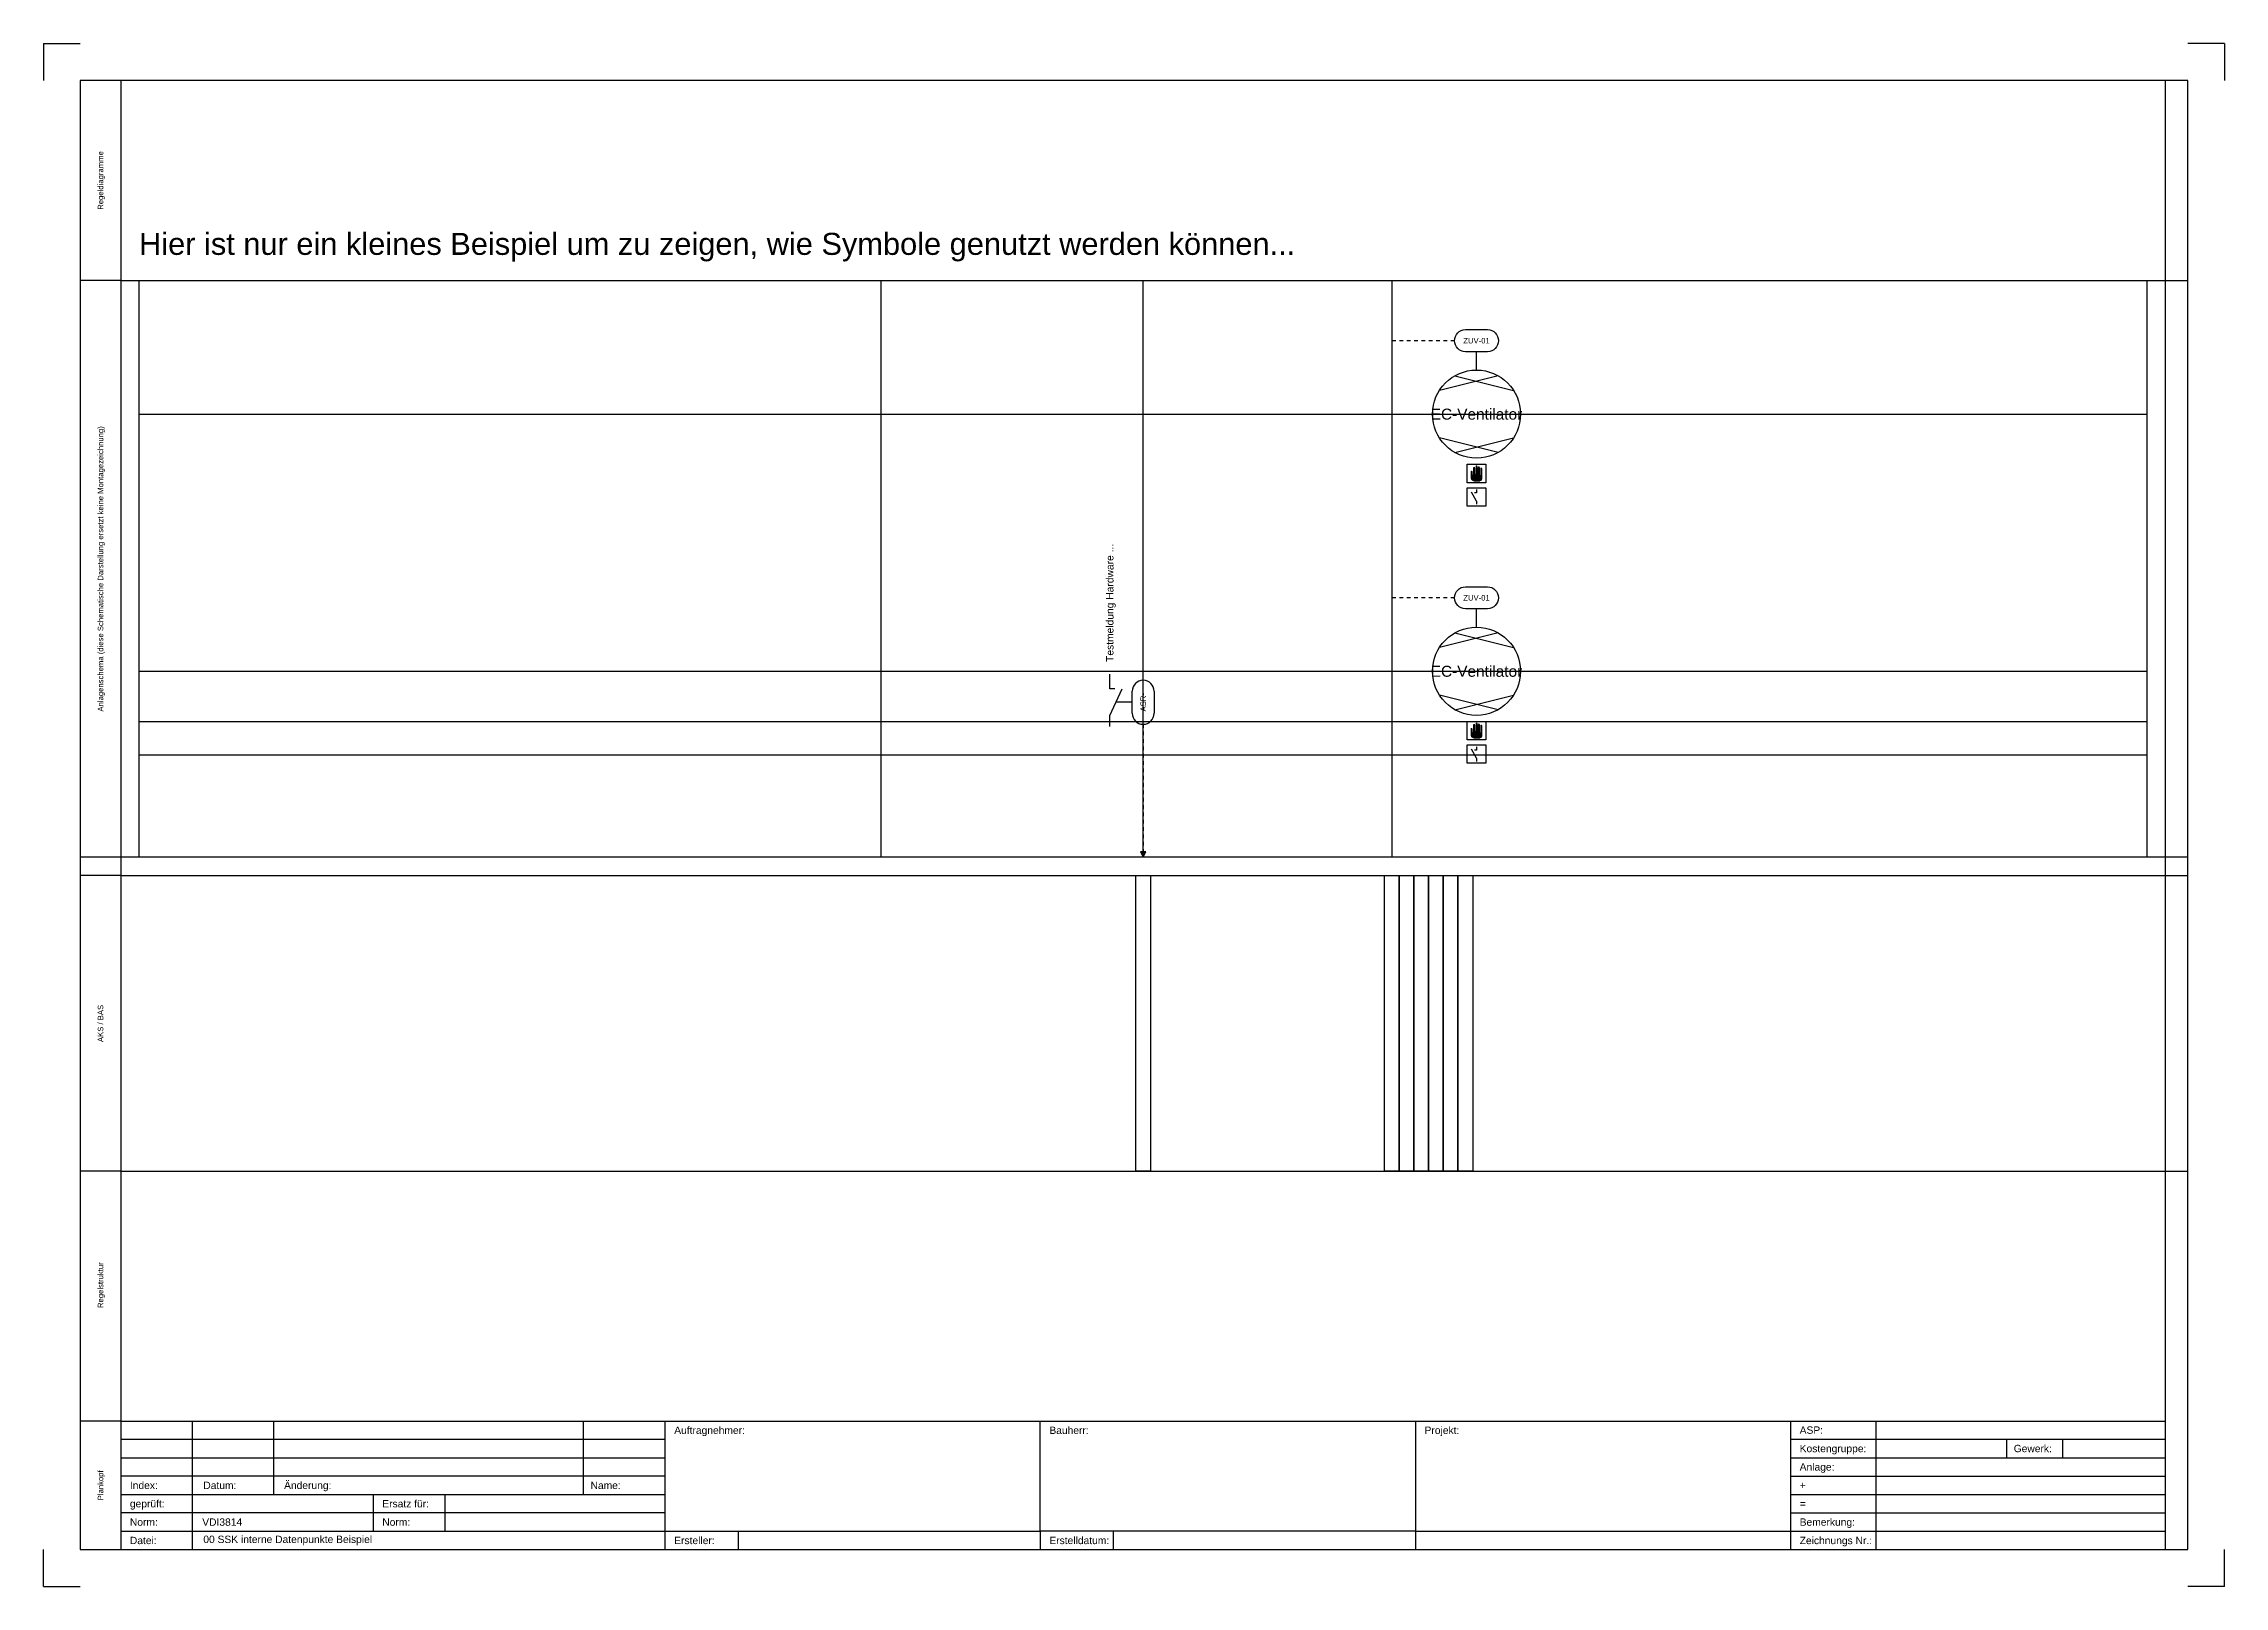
# Model space of a CAD drawing. Header units: millimetres. Extents: x 0 to 594, y 0 to 420.
import ezdxf
from ezdxf.enums import TextEntityAlignment as Align

# ---------------------------------------------------------------- set-up
doc = ezdxf.new("R2010")
doc.units = ezdxf.units.MM
doc.header["$LTSCALE"] = 100
doc.linetypes.add('DPKTLINIE', pattern=[2, 1, -1])
for name, color, linetype in [('GA-BAS-Bezeichnung', 7, 'Continuous'), ('GA-Hardware-Anbindung', 130, 'DPKTLINIE'), ('GA-Konstruktionslinie', 10, 'Continuous'), ('GA-Trennlinie-BAS', 7, 'Continuous'), ('GA-Trennlinie-LVB', 7, 'Continuous'), ('GA-Trennlinie-Regeldiagramme', 7, 'Continuous'), ('GA-Trennlinie-Regelstruktur', 7, 'Continuous')]:
    doc.layers.add(name, color=color, linetype=linetype)
doc.styles.add('Arial', font='arial.ttf')
doc.styles.get("Standard").update_dxf_attribs({"font": 'arial.ttf'})

# ---------------------------------------------------------------- blocks, each defined once
blk = doc.blocks.new('OC_RSH_Plankopf_quer_V20')
for p, q in [((-573, 19), (-322.55, 18.99)), ((-573, 19), (-573, 14)), ((-553.5, 19), (-553.5, -16)), ((-424.73, 14), (-424.73, 19)), ((-118.18, 18.99), (-118.18, 14.03)), ((-94.89, 14.04), (-94.89, 19.04)), ((-118.18, 14.03), (-16, 14.03)), ((-118.18, 14.03), (-118.18, 9.02)), ((-94.89, 9.03), (-94.89, 14.03)), ((-59.39, 14.03), (-59.39, 9.02)), ((-44, 9.03), (-44, 14.03)), ((-44, 14.03), (-16, 14.03)), ((-573, 9), (-573, 4)), ((-424.73, 4), (-424.73, 9)), ((-118.18, 9.02), (-16, 9.02)), ((-118.18, 9.02), (-118.18, 4.02)), ((-94.89, 4.02), (-94.89, 9.02)), ((-118.18, 4.02), (-16, 4.02)), ((-118.18, 4.02), (-118.18, -0.99)), ((-94.89, -0.98), (-94.89, 4.02)), ((-573, -1), (-573, -6)), ((-484.75, -1), (-484.75, -6)), ((-424.73, -6), (-424.73, -1)), ((-118.18, -0.99), (-16, -0.99)), ((-118.18, -0.99), (-118.18, -6)), ((-94.89, -5.99), (-94.89, -0.99)), ((-573, -11), (-573, -16)), ((-484.75, -6), (-484.75, -11)), ((-424.73, -16), (-424.73, -11)), ((-424.73, -11), (-322.55, -11)), ((-404.73, -16), (-404.73, -11)), ((-322.55, -11), (-322.55, -16.01)), ((-302.55, -16), (-302.55, -11)), ((-220.36, -10.99), (-220.36, -16)), ((-220.36, -11), (-16, -11)), ((-118.18, -5.99), (-16, -6)), ((-118.18, -6), (-118.18, -11)), ((-118.18, -11.01), (-118.18, -16.01)), ((-94.89, -11), (-94.89, -6)), ((-94.89, -16.01), (-94.89, -11.01))]:
    blk.add_line(p, q)
for points in [[(-531.36, 19), (-531.36, -1)], [(-447.03, 19), (-447.03, -1)], [(-220.36, 18.99), (-16, 18.99), (-16, 18.99)], [(-504.25, -1), (-504.25, -11)]]:
    blk.add_lwpolyline(points)
for points in [[(-322.55, 18.99), (-220.36, 18.99), (-220.36, -11), (-322.55, -11)], [(-573, 9), (-424.73, 9), (-424.73, 14), (-573, 14)], [(-573, -1), (-424.73, -1), (-424.73, 4), (-573, 4)], [(-573, -11), (-424.73, -11), (-424.73, -6), (-573, -6)]]:
    blk.add_lwpolyline(points, close=True)
at = {"style": 'Arial'}
for s, p in [('Auftragnehmer:', (-422.23, 16.5)), ('Bauherr:', (-320.05, 16.49)), ('Projekt:', (-217.86, 16.5)), ('ASP:', (-115.68, 16.54)), ('Kostengruppe:', (-115.68, 11.53)), ('Gewerk:', (-57.39, 11.53)), ('Anlage:', (-115.68, 6.52)), ('Index:', (-570.5, 1.5)), ('Datum:', (-550.5, 1.5)), ('Änderung:', (-528.5, 1.5)), ('Name:', (-445.03, 1.5)), ('+', (-115.68, 1.52)), ('geprüft:', (-570.5, -3.5)), ('Ersatz für:', (-501.75, -3.5)), ('=', (-115.68, -3.49)), ('Norm:', (-570.5, -8.5)), ('Norm:', (-501.75, -8.5)), ('Bemerkung:', (-115.68, -8.5)), ('Datei:', (-570.5, -13.5)), ('Ersteller:', (-422.23, -13.5)), ('Erstelldatum:', (-320.05, -13.5)), ('Zeichnungs Nr.:', (-115.68, -13.51))]:
    blk.add_text(s, height=2, dxfattribs=at).set_placement(p, align=Align.MIDDLE_LEFT)
at = {"insert": (-550.5, -13.5), "char_height": 2, "attachment_point": 4, "style": 'Arial'}
blk.add_mtext('00 SSK interne Datenpunkte Beispiel', dxfattribs=at)
at = {"style": 'Arial', "flags": 1}
for tag, p in [('FREITEXT_01', (-13.79, 17)), ('FREITEXT_02', (-13.79, 11.45)), ('FREITEXT_03', (-13.79, 2.72)), ('FREITEXT_04', (-13.79, -1.97)), ('FREITEXT_05', (-13.79, -11.67))]:
    blk.add_attdef(tag, text='', height=2, dxfattribs=at).set_placement(p, align=Align.MIDDLE_LEFT)
at = {"style": 'Arial'}
for tag, height, p in [('INDEX3', 2, (-570.5, 16.5)), ('INDEX2', 2, (-570.5, 11.5)), ('DATUM3', 2, (-550.5, 16.5)), ('DATUM2', 2, (-550.5, 11.5)), ('AENDERUNG3', 2, (-528.5, 16.5)), ('AENDERUNG2', 2, (-528.5, 11.5)), ('NAME3', 2, (-445.03, 16.5)), ('NAME2', 2, (-445.03, 11.5)), ('AN1', 2.2, (-422.23, 11.5)), ('AG1', 2.2, (-320.05, 11.49)), ('PR1', 2.2, (-217.87, 11.5)), ('ASP', 2, (-92.18, 16.54)), ('KOSTENGRUPPE', 2, (-92.18, 11.53)), ('GEWERK', 2, (-41.29, 11.53)), ('INDEX1', 2, (-570.5, 6.5)), ('DATUM1', 2, (-550.5, 6.5)), ('AENDERUNG1', 2, (-528.5, 6.5)), ('NAME1', 2, (-445.03, 6.5)), ('AN2', 2.2, (-422.23, 6.5)), ('AG2', 2.2, (-320.05, 6.49)), ('PR2', 2.2, (-217.87, 6.5)), ('ANLAGE', 2, (-92.18, 6.52)), ('AN3', 2.2, (-422.23, 1.5)), ('AG3', 2.2, (-320.05, 1.49)), ('PR3', 2.2, (-217.87, 1.5)), ('ORTSKENNZEICHEN', 2, (-92.18, 1.52)), ('GEPRUEFT', 2, (-550.79, -3.5)), ('ERSATZFUER', 2, (-482.04, -3.5)), ('AN4', 2.2, (-422.23, -3.5)), ('AG4', 2.2, (-320.05, -3.51)), ('PR4', 2.2, (-217.87, -3.5)), ('SSK', 2, (-92.18, -3.49)), ('NORM', 2, (-550.79, -8.5)), ('NORM', 2, (-482.04, -8.5)), ('AN5', 2.2, (-422.23, -8.5)), ('AG5', 2.2, (-320.05, -8.51)), ('PR5', 2.2, (-217.87, -8.5)), ('BEMERKUNG', 2, (-92.18, -8.5)), ('ERSTELLER', 2, (-402.02, -13.5)), ('ERSTELLDATUM', 2, (-299.84, -13.5)), ('ZEICHNUNGSNUMMER', 2, (-92.18, -13.51))]:
    blk.add_attdef(tag, text='', height=height, dxfattribs=at).set_placement(p, align=Align.MIDDLE_LEFT)
blk = doc.blocks.new('OC_VORLAGE_BLATTRAHMEN_DIN_A2_V1')
for p, q in [((121.92, -141.8), (110.92, -141.8)), ((116.92, -384.3), (110.92, -384.3)), ((121.92, -384.3), (116.92, -384.3)), ((121.92, -452.3), (110.92, -452.3))]:
    blk.add_line(p, q)
for points in [[(100.92, -77.3), (100.92, -87.3)], [(100.92, -77.3), (110.92, -77.3)], [(694.92, -77.3), (684.92, -77.3)], [(694.92, -77.3), (694.92, -87.3)], [(121.92, -87.3), (121.92, -487.3)], [(678.92, -487.3), (678.92, -487.3), (678.92, -87.3)], [(121.92, -298.8), (110.92, -298.8)], [(121.92, -303.8), (110.92, -303.8)], [(100.92, -497.3), (100.92, -487.3)], [(694.92, -497.3), (694.92, -487.3)], [(100.92, -497.3), (110.92, -497.3)], [(694.92, -497.3), (684.92, -497.3)]]:
    blk.add_lwpolyline(points)
blk.add_lwpolyline([(110.92, -487.3), (684.92, -487.3), (684.92, -87.3), (110.92, -87.3)], close=True)
blk.add_lwpolyline([(110.92, -487.3), (684.92, -487.3), (684.92, -87.3), (110.92, -87.3)], close=True)
at = {"layer": 'GA-Trennlinie-BAS'}
blk.add_lwpolyline([(684.92, -298.8), (121.92, -298.8)], dxfattribs=at)
at = {"layer": 'GA-Trennlinie-LVB'}
blk.add_lwpolyline([(121.92, -303.8), (684.92, -303.8)], dxfattribs=at)
at = {"layer": 'GA-Trennlinie-Regeldiagramme'}
blk.add_lwpolyline([(121.92, -141.8), (684.92, -141.8)], dxfattribs=at)
at = {"layer": 'GA-Trennlinie-Regelstruktur'}
blk.add_lwpolyline([(121.92, -384.3), (684.92, -384.3)], dxfattribs=at)
for s, p in [('Regeldiagramme', (116.42, -114.55)), ('Anlagenschema (diese Schematische Darstellung ersetzt keine Montagezeichnung)', (116.42, -220.3)), ('AKS / BAS', (116.42, -344.05)), ('Regelstruktur', (116.42, -415.3)), ('Plankopf', (116.42, -469.8))]:
    blk.add_text(s, height=1.5, rotation=90).set_placement(p, align=Align.MIDDLE_CENTER)
blk.add_attdef('', (678.92, -481.3), '', height=4)
blk = doc.blocks.new('OC_VORLAGE_1_HW_MELDUNG_GA_V1')
at = {"transparency": 33554687}
blk.add_hatch(color=5, dxfattribs=at).paths.add_polyline_path([(0, 0), (0.75, 1.5), (-0.75, 1.5)])
for p, q in [((-9.09, 45.81), (-9.09, 49.81)), ((-9.09, 38.56), (-5.71, 45.81)), ((-7.71, 45.81), (-9.09, 45.81)), ((-3, 42.19), (-7.4, 42.19)), ((-3, 39.19), (-3, 45.19)), ((3, 45.19), (3, 39.19)), ((-9.09, 35.56), (-9.09, 38.56))]:
    blk.add_line(p, q)
blk.add_lwpolyline([(0, 0), (0.75, 1.5), (-0.75, 1.5)], close=True)
for centre, start, end in [((0, 45.19), 0, 180), ((0, 39.19), 180, 0)]:
    blk.add_arc(centre, 3, start, end)
at = {"layer": 'GA-BAS-Bezeichnung'}
for p, q in [((-2, -5), (2, -5)), ((-2, -85.5), (-2, -5)), ((2, -5), (2, -85.5)), ((2, -85.5), (-2, -85.5))]:
    blk.add_line(p, q, dxfattribs=at)
at = {"layer": 'GA-Hardware-Anbindung', "ltscale": 0.01}
blk.add_line((0, 36.19), (0, 1.5), dxfattribs=at)
blk.add_attdef('OC_BEZEICHNUNG', text='', height=2, rotation=90).set_placement((-9.09, 53.18), align=Align.MIDDLE_LEFT)
blk.add_attdef('OC_AKS', text='', height=1.5, rotation=90).set_placement((0, 42.19), align=Align.MIDDLE_CENTER)
for tag, flags, p in [('OC_AKS_LOCK', 1, (8.85, 44.49)), ('OC_PRODUKT', 1, (8.85, 39.49)), ('OC_REF_DP_1', 1, (8.85, 34.49)), ('OC_FCODE_DP_1', 1, (48.85, 34.49)), ('OC_KABELTYP', 9, (58.85, 39.49)), ('OC_FL_AKTIV_1', 9, (98.85, 34.49)), ('OC_KABELLAENGE', 1, (108.85, 39.49)), ('OC_INTEGRATIONSART_DP_1', 1, (148.85, 34.49)), ('OC_SPANNUNG', 1, (178.85, 39.49)), ('OC_KOMMENTAR_DP_1', 1, (218.85, 34.49)), ('OC_STROM', 1, (228.85, 39.49))]:
    blk.add_attdef(tag, text='', height=3, dxfattribs=dict(flags=flags)).set_placement(p, align=Align.MIDDLE_LEFT)
at = {"layer": 'GA-BAS-Bezeichnung'}
blk.add_attdef('OC_BAS_DP_1', text='', height=1.8, rotation=90, dxfattribs=at).set_placement((0, -83.5), align=Align.MIDDLE_LEFT)
blk = doc.blocks.new('OC_VORLAGE_VENTILATOR_OBEN_UNTEN_RLT_V3')
at = {"transparency": 33554687}
for points in [[(22.77, 102.84), (22.68, 102.84), (22.68, 104.52), (22.67, 104.58), (22.66, 104.63), (22.63, 104.68), (22.6, 104.72), (22.56, 104.76), (22.51, 104.78), (22.46, 104.8), (22.4, 104.81), (22.35, 104.8), (22.3, 104.78), (22.25, 104.76), (22.21, 104.72), (22.17, 104.68), (22.15, 104.63), (22.13, 104.58), (22.13, 104.52), (22.13, 102.63), (22.04, 102.63), (22.04, 103.1), (22.03, 103.26), (22.02, 103.33), (22, 103.4), (21.98, 103.47), (21.94, 103.54), (21.9, 103.6), (21.85, 103.65), (21.78, 103.69), (21.7, 103.71), (21.63, 103.72), (21.56, 103.7), (21.52, 103.69), (21.5, 103.67), (21.47, 103.65), (21.45, 103.62), (21.44, 103.59), (21.43, 103.55), (21.42, 103.51), (21.42, 103.47), (21.44, 103.38), (21.46, 103.29), (21.47, 103.09), (21.43, 102.46), (21.42, 102.24), (21.42, 102.03), (21.42, 101.83), (21.43, 101.73), (21.45, 101.63), (21.47, 101.54), (21.5, 101.46), (21.53, 101.37), (21.57, 101.3), (21.62, 101.22), (21.68, 101.16), (21.74, 101.1), (21.82, 101.04), (21.91, 101), (22, 100.96), (22.11, 100.93), (22.23, 100.9), (22.24, 100.75), (24.03, 100.74), (24.04, 100.91), (24.12, 100.93), (24.21, 100.96), (24.26, 100.98), (24.32, 101.01), (24.37, 101.04), (24.42, 101.08), (24.47, 101.12), (24.51, 101.18), (24.55, 101.24), (24.57, 101.31), (24.59, 101.38), (24.6, 101.47), (24.6, 104.32), (24.6, 104.32), (24.6, 104.32), (24.59, 104.37), (24.58, 104.43), (24.55, 104.48), (24.52, 104.52), (24.47, 104.55), (24.42, 104.58), (24.37, 104.6), (24.31, 104.6), (24.26, 104.6), (24.2, 104.58), (24.16, 104.55), (24.12, 104.52), (24.08, 104.48), (24.06, 104.43), (24.04, 104.37), (24.04, 104.32), (24.05, 102.54), (23.96, 102.54), (23.95, 104.64), (23.94, 104.7), (23.93, 104.75), (23.9, 104.8), (23.87, 104.84), (23.83, 104.87), (23.78, 104.9), (23.73, 104.92), (23.68, 104.92), (23.62, 104.92), (23.57, 104.9), (23.52, 104.87), (23.48, 104.84), (23.45, 104.8), (23.42, 104.75), (23.41, 104.7), (23.4, 104.64), (23.4, 102.71), (23.32, 102.71), (23.32, 104.91), (23.31, 104.96), (23.3, 105.01), (23.27, 105.06), (23.24, 105.1), (23.2, 105.14), (23.15, 105.17), (23.1, 105.18), (23.04, 105.19), (22.99, 105.18), (22.93, 105.17), (22.89, 105.14), (22.85, 105.1), (22.81, 105.06), (22.79, 105.01), (22.77, 104.96), (22.77, 104.91)], [(22.77, 32.84), (22.68, 32.84), (22.68, 34.52), (22.67, 34.58), (22.66, 34.63), (22.63, 34.68), (22.6, 34.72), (22.56, 34.76), (22.51, 34.78), (22.46, 34.8), (22.4, 34.81), (22.35, 34.8), (22.3, 34.78), (22.25, 34.76), (22.21, 34.72), (22.17, 34.68), (22.15, 34.63), (22.13, 34.58), (22.13, 34.52), (22.13, 32.63), (22.04, 32.63), (22.04, 33.1), (22.03, 33.26), (22.02, 33.33), (22, 33.4), (21.98, 33.47), (21.94, 33.54), (21.9, 33.6), (21.85, 33.65), (21.78, 33.69), (21.7, 33.71), (21.63, 33.72), (21.56, 33.7), (21.52, 33.69), (21.5, 33.67), (21.47, 33.65), (21.45, 33.62), (21.44, 33.59), (21.43, 33.55), (21.42, 33.51), (21.42, 33.47), (21.44, 33.38), (21.46, 33.29), (21.47, 33.09), (21.43, 32.46), (21.42, 32.24), (21.42, 32.03), (21.42, 31.83), (21.43, 31.73), (21.45, 31.63), (21.47, 31.54), (21.5, 31.46), (21.53, 31.37), (21.57, 31.3), (21.62, 31.22), (21.68, 31.16), (21.74, 31.1), (21.82, 31.04), (21.91, 31), (22, 30.96), (22.11, 30.93), (22.23, 30.9), (22.24, 30.75), (24.03, 30.74), (24.04, 30.91), (24.12, 30.93), (24.21, 30.96), (24.26, 30.98), (24.32, 31.01), (24.37, 31.04), (24.42, 31.08), (24.47, 31.12), (24.51, 31.18), (24.55, 31.24), (24.57, 31.31), (24.59, 31.38), (24.6, 31.47), (24.6, 34.32), (24.6, 34.32), (24.6, 34.32), (24.59, 34.37), (24.58, 34.43), (24.55, 34.48), (24.52, 34.52), (24.47, 34.55), (24.42, 34.58), (24.37, 34.6), (24.31, 34.6), (24.26, 34.6), (24.2, 34.58), (24.16, 34.55), (24.12, 34.52), (24.08, 34.48), (24.06, 34.43), (24.04, 34.37), (24.04, 34.32), (24.05, 32.54), (23.96, 32.54), (23.95, 34.64), (23.94, 34.7), (23.93, 34.75), (23.9, 34.8), (23.87, 34.84), (23.83, 34.87), (23.78, 34.9), (23.73, 34.92), (23.68, 34.92), (23.62, 34.92), (23.57, 34.9), (23.52, 34.87), (23.48, 34.84), (23.45, 34.8), (23.42, 34.75), (23.41, 34.7), (23.4, 34.64), (23.4, 32.71), (23.32, 32.71), (23.32, 34.91), (23.31, 34.96), (23.3, 35.01), (23.27, 35.06), (23.24, 35.1), (23.2, 35.14), (23.15, 35.17), (23.1, 35.18), (23.04, 35.19), (22.99, 35.18), (22.93, 35.17), (22.89, 35.14), (22.85, 35.1), (22.81, 35.06), (22.79, 35.01), (22.77, 34.96), (22.77, 34.91)]]:
    blk.add_hatch(color=2, dxfattribs=at).paths.add_polyline_path(points)
for points in [[(26.04, 136.13), (20.04, 136.13, -1), (20.04, 142.13), (26.04, 142.13, -1)], [(26.04, 66.13), (20.04, 66.13, -1), (20.04, 72.13), (26.04, 72.13, -1)]]:
    blk.add_lwpolyline(points, format="xyb", close=True)
for points in [[(23.04, 131.13), (23.04, 136.13)], [(28.91, 129.6), (12.94, 125.6)], [(17.17, 129.6), (33.14, 125.6)], [(28.91, 108.66), (12.94, 112.65)], [(17.17, 108.66), (33.14, 112.65)], [(23.04, 95.48), (21.64, 97.9)], [(23.04, 97.68), (22.54, 97.68)], [(23.04, 98.58), (23.04, 97.68)], [(23.04, 95.48), (23.04, 94.58)], [(23.04, 61.13), (23.04, 66.13)], [(28.91, 59.6), (12.94, 55.6)], [(17.17, 59.6), (33.14, 55.6)], [(28.91, 38.66), (12.94, 42.65)], [(17.17, 38.66), (33.14, 42.65)], [(23.04, 25.48), (21.64, 27.9)], [(23.04, 27.68), (22.54, 27.68)], [(23.04, 28.58), (23.04, 27.68)], [(23.04, 25.48), (23.04, 24.58)]]:
    blk.add_lwpolyline(points)
for points in [[(20.54, 105.47), (25.54, 105.47), (25.54, 100.47), (20.54, 100.47)], [(20.54, 99.08), (25.54, 99.08), (25.54, 94.08), (20.54, 94.08)], [(20.54, 35.47), (25.54, 35.47), (25.54, 30.47), (20.54, 30.47)], [(20.54, 29.08), (25.54, 29.08), (25.54, 24.08), (20.54, 24.08)]]:
    blk.add_lwpolyline(points, close=True)
for centre in [(23.04, 119.13), (23.04, 49.13)]:
    blk.add_circle(centre, 12)
at = {"layer": 'GA-BAS-Bezeichnung'}
for points in [[(-2, -6.5), (2, -6.5), (2, -87), (-2, -87)], [(2, -6.5), (6, -6.5), (6, -87), (2, -87)], [(6, -6.5), (10, -6.5), (10, -87), (6, -87)], [(10, -6.5), (14, -6.5), (14, -87), (10, -87)], [(14, -6.5), (18, -6.5), (18, -87), (14, -87)], [(18, -6.5), (22, -6.5), (22, -87), (18, -87)]]:
    blk.add_lwpolyline(points, close=True, dxfattribs=at)
at = {"layer": 'GA-Hardware-Anbindung', "ltscale": 0.01}
for points in [[(17.04, 139.13), (0, 139.13), (0, 1.5)], [(17.04, 69.13), (0, 69.13), (0, 1.5)]]:
    blk.add_lwpolyline(points, dxfattribs=at)
blk.add_attdef('', (668.5, 214.5), '', height=4)
for tag, height, p in [('OC_AKS_EINFUEG_1', 1.5, (23.04, 139.13)), ('OC_VENTILATORTYP_OBEN', 3, (23.04, 119.13)), ('OC_AKS_EINFUEG_2', 1.5, (23.04, 69.13)), ('OC_VENTILATORTYP_UNTEN', 3, (23.04, 49.13))]:
    blk.add_attdef(tag, text='', height=height).set_placement(p, align=Align.MIDDLE_CENTER)
for tag, flags, p in [('OC_BEZEICHNUNG', 1, (61.06, 49.13)), ('OC_PRODUKT', 1, (101.06, 49.13)), ('OC_KABELTYP', 9, (151.06, 49.13)), ('OC_KABELLAENGE', 1, (201.06, 49.13)), ('OC_SPANNUNG', 1, (271.06, 49.13)), ('OC_STROM', 1, (311.06, 49.13)), ('OC_AKS', 1, (61.06, 44.13)), ('OC_REF_DP_1', 1, (61.06, 39.13)), ('OC_REF_DP_2', 1, (61.06, 34.13)), ('OC_FCODE_DP_1', 1, (100.31, 39.54)), ('OC_FCODE_DP_2', 1, (100.31, 34.54)), ('OC_FL_AKTIV_1', 9, (151.06, 39.13)), ('OC_FL_AKTIV_2', 9, (151.06, 34.13)), ('OC_INTEGRATIONSART_DP_1', 1, (201.06, 39.13)), ('OC_INTEGRATIONSART_DP_2', 1, (201.06, 34.13)), ('OC_KOMMENTAR_DP_1', 1, (271.06, 39.13)), ('OC_KOMMENTAR_DP_2', 1, (271.06, 34.13)), ('OC_REF_DP_3', 1, (61.06, 29.13)), ('OC_FCODE_DP_3', 1, (100.31, 29.54)), ('OC_FL_AKTIV_3', 9, (151.06, 29.13)), ('OC_INTEGRATIONSART_DP_3', 1, (201.06, 29.13)), ('OC_KOMMENTAR_DP_3', 1, (271.06, 29.13)), ('OC_REF_DP_4', 1, (61.06, 24.13)), ('OC_FCODE_DP_4', 1, (100.31, 24.54)), ('OC_FL_AKTIV_4', 9, (151.06, 24.13)), ('OC_INTEGRATIONSART_DP_4', 1, (201.06, 24.13)), ('OC_KOMMENTAR_DP_4', 1, (271.06, 24.13)), ('OC_REF_DP_5', 1, (61.06, 19.13)), ('OC_FCODE_DP_5', 1, (100.31, 19.54)), ('OC_FL_AKTIV_5', 9, (151.06, 19.13)), ('OC_INTEGRATIONSART_DP_5', 1, (201.06, 19.13)), ('OC_KOMMENTAR_DP_5', 1, (271.06, 19.13)), ('OC_REF_DP_6', 1, (61.06, 14.13)), ('OC_FCODE_DP_6', 1, (100.31, 14.54)), ('OC_FL_AKTIV_6', 9, (151.06, 14.13)), ('OC_INTEGRATIONSART_DP_6', 1, (201.06, 14.13)), ('OC_KOMMENTAR_DP_6', 1, (271.06, 14.13)), ('OC_REF_DP_7', 1, (61.06, 9.13)), ('OC_FCODE_DP_7', 1, (100.31, 9.54)), ('OC_FCODE_DP_8', 1, (100.31, 4.54)), ('OC_FL_AKTIV_7', 9, (151.06, 9.13)), ('OC_INTEGRATIONSART_DP_7', 1, (201.06, 9.13)), ('OC_KOMMENTAR_DP_7', 1, (271.06, 9.13)), ('OC_REF_DP_8', 1, (61.06, 4.13)), ('OC_REF_DP_9', 1, (61.06, -0.87)), ('OC_FCODE_DP_9', 1, (100.31, -0.46)), ('OC_FL_AKTIV_8', 9, (151.06, 4.13)), ('OC_FL_AKTIV_9', 9, (151.06, -0.87)), ('OC_INTEGRATIONSART_DP_8', 1, (201.06, 4.13)), ('OC_INTEGRATIONSART_DP_9', 1, (201.06, -0.87)), ('OC_KOMMENTAR_DP_8', 1, (271.06, 4.13)), ('OC_KOMMENTAR_DP_9', 1, (271.06, -0.87)), ('OC_REF_DP_10', 1, (61.06, -5.87)), ('OC_FCODE_DP_10', 1, (100.31, -5.46)), ('OC_FL_AKTIV_10', 9, (151.06, -5.87)), ('OC_INTEGRATIONSART_DP_10', 1, (201.06, -5.87)), ('OC_KOMMENTAR_DP_10', 1, (271.06, -5.87)), ('OC_BAS_DP_7', 1, (62.01, -18.78)), ('OC_BAS_DP_8', 1, (62.01, -23.78)), ('OC_BAS_DP_9', 1, (62.01, -28.78)), ('OC_BAS_DP_10', 1, (62.01, -33.78))]:
    blk.add_attdef(tag, text='', height=3, dxfattribs=dict(flags=flags)).set_placement(p, align=Align.MIDDLE_LEFT)
at = {"layer": 'GA-BAS-Bezeichnung'}
for tag, p in [('OC_BAS_DP_1', (0, -85)), ('OC_BAS_DP_2', (4, -85)), ('OC_BAS_DP_3', (8, -85)), ('OC_BAS_DP_4', (12, -85)), ('OC_BAS_DP_5', (16, -85)), ('OC_BAS_DP_6', (20, -85))]:
    blk.add_attdef(tag, text='', height=1.8, rotation=90, dxfattribs=at).set_placement(p, align=Align.MIDDLE_LEFT)

msp = doc.modelspace()

# ---------------------------------------------------------------- linework, layer by layer
at = {"layer": 'GA-Konstruktionslinie'}
for points in [[(26, 198.5), (26, 355.5)], [(228, 355.5), (228, 198.5)], [(299.5, 198.5), (299.5, 355.5)], [(367.25, 355.5), (367.25, 198.5)], [(573, 198.5), (573, 355.5)], [(26, 319.12), (573, 319.12)], [(26, 249.13), (573, 249.13)], [(26, 235.47), (573, 235.47)], [(26, 226.38), (573, 226.38)]]:
    msp.add_lwpolyline(points, dxfattribs=at)

# ---------------------------------------------------------------- block references
msp.add_blockref('OC_VORLAGE_BLATTRAHMEN_DIN_A2_V1', (-100.92, 497.3))
for name, p, values in [('OC_VORLAGE_VENTILATOR_OBEN_UNTEN_RLT_V3', (367.25, 200), {'OC_AKS_EINFUEG_2': 'ZUV-01', 'OC_VENTILATORTYP_UNTEN': 'EC-Ventilator', 'OC_VENTILATORTYP_OBEN': 'EC-Ventilator', 'OC_AKS_EINFUEG_1': 'ZUV-01'}), ('OC_VORLAGE_1_HW_MELDUNG_GA_V1', (299.5, 198.5), {'OC_BEZEICHNUNG': 'Testmeldung Hardware ...', 'OC_AKS': 'ASR-'})]:
    msp.add_blockref(name, p).add_auto_attribs(values)
ref = msp.add_blockref('OC_RSH_Plankopf_quer_V20', (594, 26))
ref.add_attrib('NORM', 'VDI3814', dxfattribs={"height": 2, "style": 'Arial'}).set_placement((43.21, 17.5), align=Align.MIDDLE_LEFT)

# ---------------------------------------------------------------- texts
at = {"style": 'Arial'}
msp.add_text('Hier ist nur ein kleines Beispiel um zu zeigen, wie Symbole genutzt werden können...', height=6, dxfattribs=at).set_placement((26, 362.49))
msp.add_attdef('', (578, 16), '', height=4)

doc.saveas('drawing.dxf')
